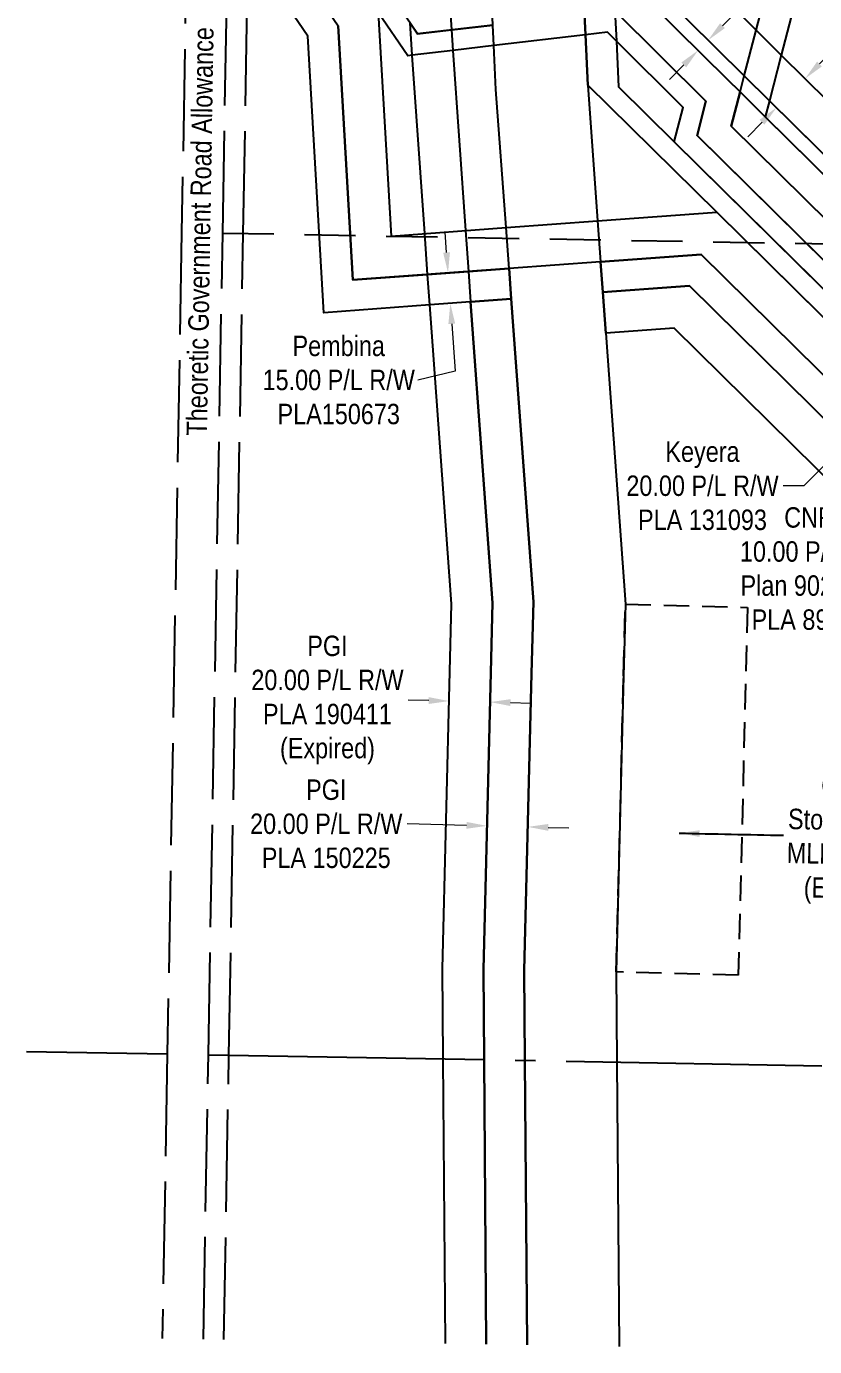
# Model space of a CAD drawing. Extents: x 420640 to 424792, y 6050134 to 6053066.
# Drawn here: x 420685 to 421071, y 6052009 to 6052655 of the extents above; entities that cross this region are included whole.
import ezdxf
from ezdxf.enums import TextEntityAlignment as Align

# ---------------------------------------------------------------- set-up
doc = ezdxf.new("R2010")
doc.units = 0
doc.header["$LTSCALE"] = 5
doc.header["$PDSIZE"] = 0.5
for name, pattern in [('foc-ACCESSROAD', [3.75, 2.5, -1.25]), ('foc-LSD', [8, 5, -3]), ('foc-QUARTERLINE', [33, 25, -3, 2, -3]), ('foc-UNSURVEYED', [12.5, 10, -2.5])]:
    doc.linetypes.add(name, pattern=pattern)
doc.layers.get('Defpoints').update_dxf_attribs({"color": 9})
for name, color, linetype in [('C-AR', 13, 'foc-ACCESSROAD'), ('C-RW', 13, 'Continuous'), ('F-RW', 190, 'Continuous'), ('L-QSEC', 8, 'foc-QUARTERLINE'), ('L-ROAD-T', 7, 'Continuous'), ('L-SECTION-LSD', 7, 'foc-LSD'), ('L-TITLEDB', 4, 'Continuous'), ('L-USEC', 7, 'foc-UNSURVEYED')]:
    doc.layers.add(name, color=color, linetype=linetype)
for name, color, linetype, lineweight in [('C-AR-T', 13, 'Continuous', 9), ('C-RW-T', 13, 'Continuous', 9), ('F-RW-T', 190, 'Continuous', 9)]:
    doc.layers.add(name, color=color, linetype=linetype, lineweight=lineweight)
doc.styles.add('80CG', font='ARIALN.TTF', dxfattribs={"height": 10})
doc.styles.add('80L', font='ARIALN.TTF', dxfattribs={"height": 10})
doc.dimstyles.new('Compass 5 000', dxfattribs={"dimscale": 5, "dimtxt": 9, "dimasz": 2, "dimexe": 0.2, "dimexo": 0.0625, "dimgap": 0.5, "dimtad": 0, "dimtih": 1, "dimtoh": 1, "dimzin": 0, "dimdsep": 46, "dimtxsty": '80CG', "dimcen": 0.1, "dimse1": 1, "dimse2": 1, "dimclrd": 256, "dimclrt": 256, "dimaunit": 1, "dimadec": 4, "dimazin": 0, "dimtfac": 0.06, "dimtofl": 0, "dimtmove": 0, "dimatfit": 1, "dimfxl": 0.2, "dimtolj": 1, "dimtzin": 0, "dimlwd": -1, "dimarcsym": 0})

# ---------------------------------------------------------------- blocks, each defined once
blk = doc.blocks.new('*D24')
at = {"layer": 'Defpoints', "color": 0, "transparency": 16777216}
for p in [(420892.61, 6052345.33), (420912.6, 6052344.83), (420892.11, 6052325.2)]:
    blk.add_point(p, dxfattribs=at)
at = {"layer": 'F-RW-T', "transparency": 16777216}
for p, q in [((420882.11, 6052325.45), (420872.12, 6052325.7)), ((420922.1, 6052324.45), (420932.1, 6052324.2))]:
    blk.add_line(p, q, dxfattribs=at)
for points in [[(420882.15, 6052327.11), (420882.07, 6052323.78), (420892.11, 6052325.2)], [(420922.14, 6052326.12), (420922.06, 6052322.78), (420912.1, 6052324.7)]]:
    blk.add_solid(points, dxfattribs=at)
at = {"layer": 'F-RW-T', "transparency": 16777216, "insert": (420832.58, 6052325.7), "char_height": 10, "attachment_point": 5, "style": '80CG'}
blk.add_mtext('\\A1;PGI\\P20.00 P/L R/W\\PPLA 190411\\P(Expired)', dxfattribs=at)
blk = doc.blocks.new('*D25')
at = {"layer": 'Defpoints', "color": 0, "transparency": 16777216}
for p in [(420910.74, 6052270.17), (420930.74, 6052269.67), (420910.59, 6052264.12)]:
    blk.add_point(p, dxfattribs=at)
at = {"layer": 'F-RW-T', "transparency": 16777216}
for p, q in [((420900.6, 6052264.37), (420871.53, 6052265.09)), ((420940.58, 6052263.37), (420950.58, 6052263.12))]:
    blk.add_line(p, q, dxfattribs=at)
for points in [[(420900.64, 6052266.04), (420900.55, 6052262.7), (420910.59, 6052264.12)], [(420940.62, 6052265.04), (420940.54, 6052261.71), (420930.59, 6052263.62)]]:
    blk.add_solid(points, dxfattribs=at)
at = {"layer": 'F-RW-T', "transparency": 16777216, "insert": (420831.99, 6052265.09), "char_height": 10, "attachment_point": 5, "style": '80CG'}
blk.add_mtext('\\A1;PGI\\P20.00 P/L R/W\\PPLA 150225', dxfattribs=at)
blk = doc.blocks.new('*D26')
at = {"layer": 'C-RW-T', "transparency": 16777216}
for p, q in [((421073.26, 6052636.99), (421084.74, 6052648.62)), ((421084.74, 6052648.62), (421094.74, 6052648.62)), ((421045.17, 6052608.53), (421038.14, 6052601.41))]:
    blk.add_line(p, q, dxfattribs=at)
for points in [[(421072.08, 6052638.16), (421074.45, 6052635.82), (421066.24, 6052629.87)], [(421043.98, 6052609.7), (421046.35, 6052607.36), (421052.19, 6052615.65)]]:
    blk.add_solid(points, dxfattribs=at)
at = {"layer": 'Defpoints', "color": 0, "transparency": 16777216}
for p in [(421066.24, 6052629.87), (421086.64, 6052609.72), (421072.6, 6052595.5)]:
    blk.add_point(p, dxfattribs=at)
at = {"layer": 'C-RW-T', "transparency": 16777216, "insert": (421134.28, 6052648.62), "char_height": 10, "attachment_point": 5, "style": '80CG'}
blk.add_mtext('\\A1;CNRL\\P20.00 P/L R/W\\P{\\A0;Plan 812 1105\\P}PLA 800693', dxfattribs=at)
blk = doc.blocks.new('*D27')
at = {"layer": 'C-RW-T', "transparency": 16777216}
for p, q in [((421025.8, 6052655.74), (421087.97, 6052718.72)), ((421087.97, 6052718.72), (421097.97, 6052718.72)), ((421006.83, 6052636.53), (420999.81, 6052629.41))]:
    blk.add_line(p, q, dxfattribs=at)
for points in [[(421024.62, 6052656.91), (421026.99, 6052654.57), (421018.78, 6052648.63)], [(421005.65, 6052637.7), (421008.02, 6052635.35), (421013.86, 6052643.64)]]:
    blk.add_solid(points, dxfattribs=at)
at = {"layer": 'Defpoints', "color": 0, "transparency": 16777216}
for p in [(421018.78, 6052648.63), (421107.08, 6052551.62), (421112, 6052556.61)]:
    blk.add_point(p, dxfattribs=at)
at = {"layer": 'C-RW-T', "transparency": 16777216, "insert": (421136.7, 6052718.72), "char_height": 10, "attachment_point": 5, "style": '80CG'}
blk.add_mtext('\\A1;CNRL\\P7.00 P/L R/W\\P{\\A0;Plan 832 1766\\P}PLA 830013', dxfattribs=at)
blk = doc.blocks.new('*D30')
at = {"layer": 'C-RW-T', "transparency": 16777216}
for p, q in [((421180.72, 6052450.86), (421187.74, 6052457.98)), ((421159.65, 6052429.52), (421120.65, 6052390)), ((421120.65, 6052390), (421110.65, 6052390))]:
    blk.add_line(p, q, dxfattribs=at)
for points in [[(421179.53, 6052452.03), (421181.9, 6052449.69), (421173.69, 6052443.74)], [(421158.47, 6052430.69), (421160.84, 6052428.35), (421166.68, 6052436.64)]]:
    blk.add_solid(points, dxfattribs=at)
at = {"layer": 'Defpoints', "color": 0, "transparency": 16777216}
for p in [(421166.68, 6052436.64), (421198.63, 6052419.14), (421191.61, 6052412.03)]:
    blk.add_point(p, dxfattribs=at)
at = {"layer": 'C-RW-T', "transparency": 16777216, "insert": (421071.56, 6052390), "char_height": 10, "attachment_point": 5, "style": '80CG'}
blk.add_mtext('\\A1;CNRL\\P10.00 P/L R/W\\PPlan 902 1977\\PPLA 890735', dxfattribs=at)
blk = doc.blocks.new('*D31')
at = {"layer": 'Defpoints', "color": 0, "transparency": 16777216}
for p in [(421094.65, 6052493.67), (421080.6, 6052479.44), (421097.43, 6052462.83)]:
    blk.add_point(p, dxfattribs=at)
at = {"layer": 'F-RW-T', "transparency": 16777216}
for p, q in [((421118.5, 6052484.18), (421125.53, 6052491.29)), ((421090.41, 6052455.71), (421065.55, 6052430.52)), ((421065.55, 6052430.52), (421055.55, 6052430.52))]:
    blk.add_line(p, q, dxfattribs=at)
for points in [[(421117.32, 6052485.35), (421119.69, 6052483.01), (421111.48, 6052477.06)], [(421089.22, 6052456.88), (421091.59, 6052454.54), (421097.43, 6052462.83)]]:
    blk.add_solid(points, dxfattribs=at)
at = {"layer": 'F-RW-T', "transparency": 16777216, "insert": (421016.01, 6052430.52), "char_height": 10, "attachment_point": 5, "style": '80CG'}
blk.add_mtext('\\A1;Keyera\\P20.00 P/L R/W\\PPLA 131093', dxfattribs=at)

msp = doc.modelspace()

# ---------------------------------------------------------------- linework, layer by layer
at = {"layer": 'C-AR'}
msp.add_lwpolyline([(420973.827, 6052192.616), (420977.441, 6052337.58), (420978.312, 6052372.568), (421038.01, 6052371.062), (421033.526, 6052191.128), (420973.827, 6052192.616)], close=True, dxfattribs=at)
at = {"layer": 'C-RW'}
for points in [[(421376.237, 6052264.906), (421030.047, 6052606.603), (421034.402, 6052623.373), (421036.434, 6052631.199), (421042.243, 6052653.574), (421119.327, 6052950.416)], [(421092.89, 6052788.941), (421054.572, 6052641.385), (421048.765, 6052619.027), (421046.733, 6052611.201), (421275.826, 6052385.048)], [(420913.469, 6052656), (420876.677, 6052651.692), (420795.192, 6052771.669)], [(420988.311, 6052707.033), (421042.243, 6052653.574), (421054.572, 6052641.385), (421294.797, 6052404.242), (421305.464, 6052393.705), (421328.545, 6052370.929), (421342.568, 6052357.127), (421405.729, 6052294.785), (421412.846, 6052287.761), (421423.518, 6052277.227), (421427.787, 6052273.013), (421513.174, 6052188.735), (421537.354, 6052184.749), (421557.655, 6052179.026), (421577.78, 6052173.959), (421723.364, 6052135.101), (422064.387, 6052044.088)], [(420981.074, 6052686.058), (421036.434, 6052631.199), (421048.765, 6052619.027), (421241.629, 6052428.66)], [(422076.176, 6052020.251), (421640.241, 6052136.598), (421577.424, 6052153.362), (421552.727, 6052159.934), (421541.588, 6052162.884), (421538.481, 6052163.756), (421521.179, 6052168.372), (421518.243, 6052169.156), (421499.447, 6052174.172), (421499.056, 6052174.365), (421488.46, 6052185.039), (421413.743, 6052258.786), (421409.474, 6052263), (421398.801, 6052273.533), (421391.684, 6052280.558), (421328.51, 6052342.912), (421314.52, 6052356.72), (421291.444, 6052379.494), (421280.771, 6052390.028), (421048.765, 6052619.027), (421036.434, 6052631.199), (420981.074, 6052686.058)], [(420978.541, 6052678.716), (421028.24, 6052629.453), (421034.402, 6052623.373), (421030.047, 6052606.603), (421376.237, 6052264.906), (421383.353, 6052257.883), (421394.025, 6052247.349), (421390.47, 6052243.75), (421389.811, 6052243.081), (421383.49, 6052236.679), (421374.775, 6052245.281), (421372.82, 6052247.211), (421365.704, 6052254.235), (421013.36, 6052602.006), (421017.714, 6052618.775), (420973.179, 6052662.935)], [(421236.701, 6052423.668), (421046.733, 6052611.201), (421034.402, 6052623.373), (421028.24, 6052629.453), (420978.541, 6052678.716)], [(421208.631, 6052395.215), (421002.236, 6052598.94), (421006.592, 6052615.724), (420973.911, 6052648.118), (420969.495, 6052652.495), (420958.744, 6052651.236), (420913.944, 6052645.99), (420893.932, 6052643.648), (420874.054, 6052641.32), (420871.815, 6052641.059), (420857.405, 6052662.272)], [(420973.188, 6052662.95), (420973.911, 6052648.118), (420974.963, 6052625.86), (421002.235, 6052598.94), (421219.304, 6052384.679), (421229.98, 6052374.143), (421358.682, 6052247.121), (421365.799, 6052240.097), (421367.754, 6052238.168), (421376.469, 6052229.567), (421372.912, 6052225.963), (421369.444, 6052222.45), (421360.73, 6052231.053), (421358.775, 6052232.982), (421351.659, 6052240.005), (421340.501, 6052251.017), (421334.513, 6052256.926), (421222.957, 6052367.026), (421212.282, 6052377.563), (421022.952, 6052564.438), (420959.909, 6052626.669), (420958.744, 6052651.236), (420958.27, 6052661.245)], [(420973.182, 6052662.94), (421017.714, 6052618.775), (421013.36, 6052602.006), (421215.652, 6052402.33)], [(420872.948, 6052657.183), (420876.677, 6052651.692), (420893.235, 6052653.631), (420913.469, 6052656)]]:
    msp.add_lwpolyline(points, dxfattribs=at)
at = {"layer": 'F-RW'}
for points in [[(420696.974, 6052862.895), (420764.873, 6052762.921), (420773.821, 6052749.745), (420785.053, 6052733.207), (420794.283, 6052719.617), (420837.76, 6052655.601), (420844.973, 6052531.358), (420881.535, 6052534.034), (420901.48, 6052535.495), (420921.374, 6052536.952), (420922.47, 6052521.992), (420902.524, 6052520.532), (420882.579, 6052519.071), (420830.882, 6052515.286), (420823.026, 6052650.599), (420793.829, 6052693.589), (420772.646, 6052724.779), (420764.419, 6052736.894), (420761.415, 6052741.317), (420696.546, 6052836.828)], [(420892.19, 6052668.604), (420893.235, 6052653.631), (420893.932, 6052643.648), (420900.087, 6052555.445), (420901.48, 6052535.495), (420902.524, 6052520.532), (420903.985, 6052500.586), (420913.312, 6052373.207), (420912.464, 6052339.2), (420908.839, 6052193.752), (420909.184, 6052149.705), (420910.277, 6052010.436)], [(420857.405, 6052662.272), (420863.762, 6052552.786), (420919.914, 6052556.897), (420964.724, 6052560.178), (421022.953, 6052564.439), (421201.607, 6052388.099)], [(421187.467, 6052373.957), (421015.363, 6052543.834), (420966.169, 6052540.232), (420921.374, 6052536.952), (420844.973, 6052531.358), (420837.76, 6052655.601)], [(420890.275, 6052010.796), (420889.186, 6052150.065), (420888.842, 6052194.101), (420892.471, 6052339.698), (420893.295, 6052372.725), (420884.039, 6052499.126), (420882.579, 6052519.071), (420881.535, 6052534.034), (420880.144, 6052553.985), (420874.054, 6052641.32), (420872.948, 6052657.183)], [(421176.866, 6052363.353), (421009.671, 6052528.378), (421003.044, 6052527.893), (420967.252, 6052525.272), (420966.169, 6052540.232), (421015.363, 6052543.834), (421187.467, 6052373.957)], [(421187.521, 6052324.765), (421002.08, 6052507.782), (420968.697, 6052505.325), (420967.253, 6052525.272), (421003.044, 6052527.893), (421009.671, 6052528.378), (421009.671, 6052528.378), (421176.866, 6052363.354)], [(420910.277, 6052010.436), (420909.184, 6052149.705), (420908.839, 6052193.752), (420912.464, 6052339.2), (420913.312, 6052373.207), (420903.985, 6052500.586), (420902.524, 6052520.532), (420922.47, 6052521.992), (420933.329, 6052373.689), (420932.457, 6052338.701), (420928.835, 6052193.402), (420929.161, 6052149.346), (420930.19, 6052010.078)]]:
    msp.add_lwpolyline(points, dxfattribs=at)
at = {"layer": 'F-RW-T'}
for p, q in [((420890.827, 6052544.742), (420890.097, 6052554.715)), ((420893.383, 6052509.836), (420895.085, 6052486.592)), ((420895.085, 6052486.592), (420876.82, 6052482.295))]:
    msp.add_line(p, q, dxfattribs=at)
for points in [[(420892.49, 6052544.863), (420889.165, 6052544.62), (420891.558, 6052534.768)], [(420895.045, 6052509.957), (420891.721, 6052509.714), (420892.653, 6052519.809)]]:
    msp.add_solid(points, dxfattribs=at)
at = {"layer": 'L-QSEC'}
for p, q in [((420685.331, 6052153.731), (420754.219, 6052152.495)), ((420774.317, 6052152.128), (420784.376, 6052151.952)), ((420784.376, 6052151.952), (421577.154, 6052137.736))]:
    msp.add_line(p, q, dxfattribs=at)
at = {"layer": 'L-SECTION-LSD'}
msp.add_line((420781.336, 6052554.24), (422386.848, 6052525.486), dxfattribs=at)
at = {"layer": 'L-TITLEDB'}
for points in [[(420930.19, 6052010.078), (420929.161, 6052149.346), (420928.835, 6052193.402), (420932.457, 6052338.701), (420933.329, 6052373.689), (420922.47, 6052521.992), (420921.374, 6052536.952), (420919.914, 6052556.897), (420914.962, 6052624.537), (420913.944, 6052645.99), (420913.469, 6052656), (420912.757, 6052671.013), (420912.425, 6052678.019), (420911.476, 6052698.036), (420911.28, 6052702.175), (420906.425, 6052804.36), (420895.537, 6052889.737), (420889.66, 6052954.534), (420886.919, 6052984.75), (420880.574, 6053054.72)], [(420925.824, 6053053.911), (420932.167, 6052983.938), (420934.907, 6052953.722), (420940.259, 6052894.686), (420951.317, 6052807.625), (420956.227, 6052704.309), (420956.276, 6052703.282), (420957.225, 6052683.265), (420957.557, 6052676.259), (420958.221, 6052662.27), (420958.269, 6052661.245), (420958.744, 6052651.236), (420959.909, 6052626.669), (420964.724, 6052560.178), (420966.169, 6052540.232), (420967.253, 6052525.272), (420968.697, 6052505.325), (420978.312, 6052372.568), (420977.441, 6052337.58), (420973.827, 6052192.616), (420974.164, 6052148.536), (420975.228, 6052009.268)]]:
    msp.add_lwpolyline(points, dxfattribs=at)
at = {"layer": 'L-USEC'}
for p, q in [((420768.256, 6052956.713), (420761.238, 6052554.603)), ((420781.336, 6052554.24), (420788.354, 6052956.349)), ((420791.395, 6052554.065), (420798.412, 6052956.173)), ((420761.238, 6052554.603), (420754.219, 6052152.494)), ((420774.317, 6052152.128), (420781.336, 6052554.24)), ((420784.376, 6052151.952), (420791.395, 6052554.065)), ((420754.219, 6052152.494), (420751.79, 6052013.286)), ((420771.889, 6052012.924), (420774.317, 6052152.128)), ((420781.947, 6052012.744), (420784.376, 6052151.952))]:
    msp.add_line(p, q, dxfattribs=at)

# ---------------------------------------------------------------- texts
at = {"layer": 'C-AR-T', "insert": (421089.205, 6052257.159), "char_height": 10, "width": 100.34313, "attachment_point": 5, "rotation": 358.972681, "style": '80CG'}
msp.add_mtext('\\A1;CNRL\\PStorage Site\\PMLL 900152\\P(Expired)', dxfattribs=at)
at = {"layer": 'F-RW-T', "insert": (420838.089, 6052482.29), "char_height": 10, "attachment_point": 5, "style": '80CG'}
msp.add_mtext('\\A1;Pembina\\P15.00 P/L R/W\\PPLA150673', dxfattribs=at)
at = {"layer": 'L-ROAD-T', "style": '80L'}
msp.add_text('Theoretic Government Road Allowance', height=10, rotation=89.059355, dxfattribs=at).set_placement((420770.256, 6052555.087), align=Align.MIDDLE_CENTER)

# ---------------------------------------------------------------- dimensions: what is measured, and where the dimension line sits
at = {"layer": 'C-RW-T'}
for base, p1, p2, angle, text, picture, middle in [((421018.777, 6052648.627), (421107.083, 6052551.624), (421112.002, 6052556.608), 45.373395, 'CNRL\\P7.00 P/L R/W\\P{\\A0;Plan 832 1766\\P}PLA 830013', '*D27', (421136.7, 6052718.723)), ((421066.236, 6052629.871), (421072.602, 6052595.499), (421086.644, 6052609.724), 45.369829, 'CNRL\\P20.00 P/L R/W\\P{\\A0;Plan 812 1105\\P}PLA 800693', '*D26', (421134.282, 6052648.617)), ((421166.676, 6052436.635), (421198.626, 6052419.136), (421191.609, 6052412.026), 225.374319, 'CNRL\\P10.00 P/L R/W\\PPlan 902 1977\\PPLA 890735', '*D30', (421071.559, 6052389.999))]:
    dim = msp.add_linear_dim(base=base, p1=p1, p2=p2, angle=angle, text=text, dimstyle='Compass 5 000', dxfattribs=at)
    dim.commit()
    dim.dimension.update_dxf_attribs({"geometry": picture, "text_midpoint": middle, "dimtype": 161})
at = {"layer": 'F-RW-T'}
for base, p1, p2, angle, text, picture, middle in [((421097.432, 6052462.828), (421094.648, 6052493.671), (421080.601, 6052479.44), 225.373262, 'Keyera\\P20.00 P/L R/W\\PPLA 131093', '*D31', (421016.007, 6052430.525)), ((420910.593, 6052264.121), (420930.736, 6052269.67), (420910.743, 6052270.168), 178.572315, 'PGI\\P20.00 P/L R/W\\PPLA 150225', '*D25', (420831.993, 6052265.095))]:
    dim = msp.add_linear_dim(base=base, p1=p1, p2=p2, angle=angle, text=text, dimstyle='Compass 5 000', dxfattribs=at)
    dim.commit()
    dim.dimension.update_dxf_attribs({"geometry": picture, "text_midpoint": middle, "dimtype": 161})
dim = msp.add_aligned_dim(p1=(420912.604, 6052344.834), p2=(420892.612, 6052345.332), distance=20.142, text='PGI\\P20.00 P/L R/W\\PPLA 190411\\P(Expired)', dimstyle='Compass 5 000', dxfattribs=at)
dim.commit()
dim.dimension.update_dxf_attribs({"geometry": '*D24', "text_midpoint": (420832.576, 6052325.695)})

# ---------------------------------------------------------------- leaders
at = {"layer": 'C-RW-T', "path_type": 1}
msp.add_leader([(421004.578, 6052260.548), (421055.606, 6052259.516)], dimstyle='Compass 5 000', override={"dimgap": 0.5, "dimtad": 0}, dxfattribs=at)

doc.saveas('drawing.dxf')
